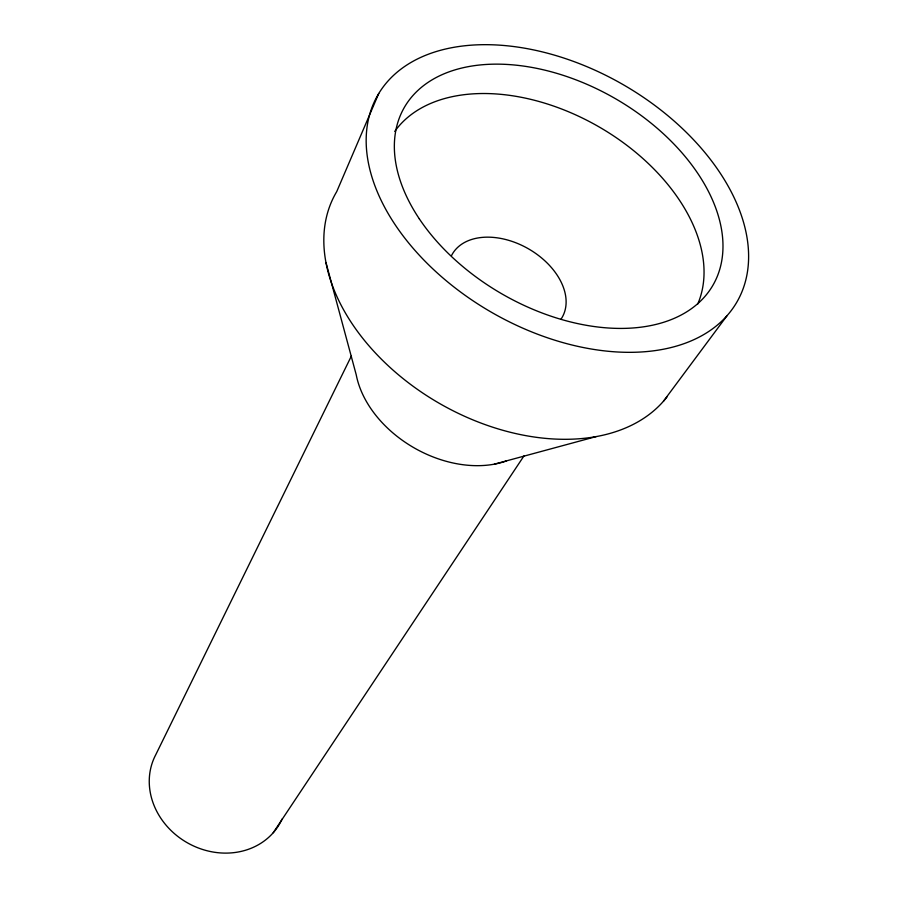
<?xml version="1.0" encoding="UTF-8"?>
<svg xmlns="http://www.w3.org/2000/svg" width="898" height="898" viewBox="0 0 898 898"><rect width="100%" height="100%" fill="white"/><g stroke="black" fill="none" stroke-linecap="round" stroke-linejoin="round"><path stroke-width="1.35" d="M378.765 93.471L336.728 191.611A194.743 130.985 29.9 0 0 431.006 398.364A194.743 130.985 29.9 0 0 667.001 396.927M351.421 355.934L155.68 754.904A70.92 62.512 29.9 0 0 190.724 844.603A70.92 62.512 29.9 0 0 282.084 819.043M273.205 832.772L524.028 455.836M663.476 401.215L727.122 315.591A207.225 131.49 29.9 0 0 548.801 53.554A207.225 131.49 29.9 0 0 396.243 226.363A207.225 131.49 29.9 0 0 727.122 315.591M494.371 464.154L596.238 436.574M325.974 262.564L356.237 374.825A101.575 72.457 29.9 0 0 506.517 460.932M394.738 131.434A174.773 112.879 29.9 0 1 597.765 126.158A174.773 112.879 29.9 0 1 697.724 304.085M451.548 255.537A63.376 42.61 29.9 0 1 528.799 249.015A63.376 42.61 29.9 0 1 561.059 319.104M419.299 218.809A178.085 112.912 29.9 0 0 703.74 297.777A178.085 112.912 29.9 0 0 552.955 72.255A178.085 112.912 29.9 0 0 419.299 218.809"/></g></svg>
